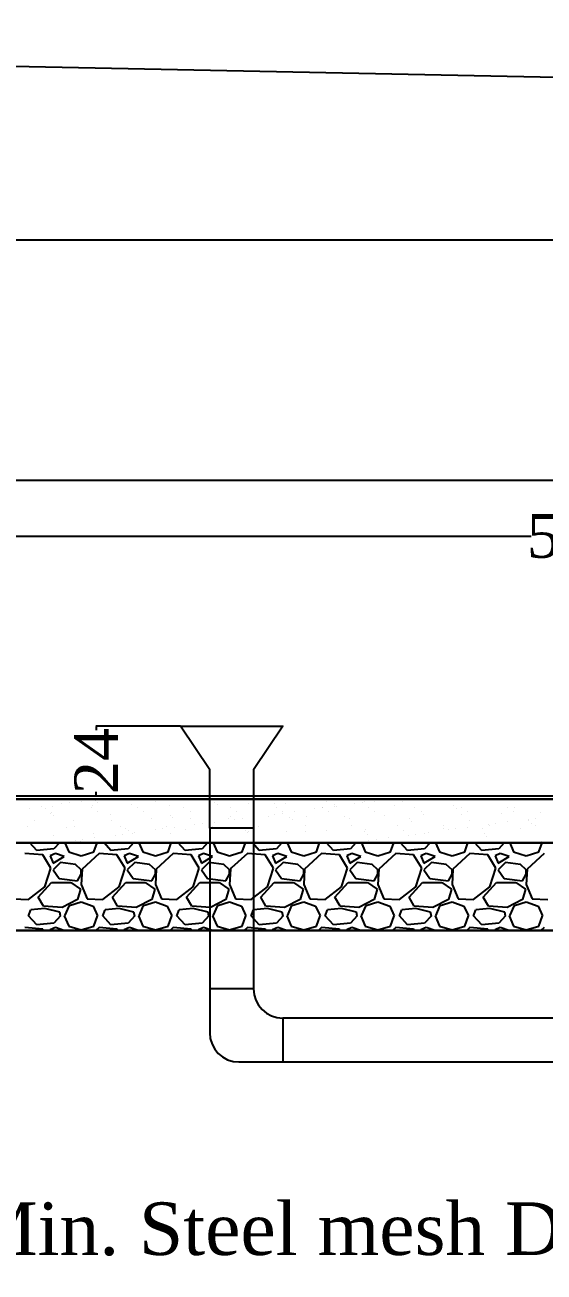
# Model space of a CAD drawing. Header units: centimetres. Extents: x 19229 to 51025, y 9487 to 24710.
# Drawn here: x 22767.9 to 22945.7, y 9663.2 to 10090.1 of the extents above; entities that cross this region are included whole.
import ezdxf

# ---------------------------------------------------------------- set-up
doc = ezdxf.new("R2010")
doc.units = ezdxf.units.CM
doc.layers.get('0').update_dxf_attribs({"linetype": 'CONTINUOUS'})
doc.layers.get('DEFPOINTS').update_dxf_attribs({"linetype": 'CONTINUOUS'})
doc.styles.add('style2', font='times.ttf', dxfattribs={"height": 15})
doc.styles.add('style3', font='times.ttf', dxfattribs={"height": 25})
doc.dimstyles.get("Standard").update_dxf_attribs({"dimtxt": 15, "dimasz": 0.18, "dimexe": 0.18, "dimexo": 0.0625, "dimgap": 0.09, "dimtad": 0, "dimdec": 0, "dimzin": 0, "dimdsep": 46, "dimtxsty": 'style2', "dimcen": 0.09, "dimadec": 0, "dimazin": 0, "dimtfac": 1, "dimtdec": 0, "dimtofl": 0, "dimtmove": 0, "dimatfit": 3, "dimfxl": 1, "dimtolj": 1, "dimtzin": 0, "dimarcsym": 0})
pattern_1 = [(37.5, (206.59, 209.377), (-1.60003, 48.941324), [0, -38.608, 0, -43.18, 0, -41.275]), (7.5, (206.59, 209.377), (44.95233, 71.68251), [0, -20.828, 0, -34.798, 0, -13.335]), (327.5, (175.35, 209.377), (79.09924, 0.14372), [0, -12.7, 0, -45.72, 0, -59.69]), (317.5, (175.35, 209.38), (76.35565, 22.29293), [0, -6.35, 0, -29.972, 0, -34.29])]

# ---------------------------------------------------------------- blocks, each defined once
blk = doc.blocks.new('*D14')
at = {"color": 0, "lineweight": -2, "transparency": 16777216}
for p, q in [((22821.11, 9850.13), (22792.13, 9850.13)), ((22792.31, 9849.95), (22792.31, 9848.67)), ((22792.31, 9826.31), (22792.31, 9827.58)), ((22821.11, 9826.13), (22792.13, 9826.13))]:
    blk.add_line(p, q, dxfattribs=at)
at = {"color": 0, "transparency": 16777216}
for points in [[(22792.28, 9849.95), (22792.34, 9849.95), (22792.31, 9850.13)], [(22792.28, 9826.31), (22792.34, 9826.31), (22792.31, 9826.13)]]:
    blk.add_solid(points, dxfattribs=at)
at = {"layer": 'DEFPOINTS', "color": 0, "transparency": 16777216}
for p in [(22821.17, 9850.13), (22792.31, 9826.13), (22821.17, 9826.13)]:
    blk.add_point(p, dxfattribs=at)
at = {"color": 0, "transparency": 16777216, "insert": (22792.31, 9838.13), "char_height": 15, "attachment_point": 5, "rotation": 90, "style": 'style2'}
blk.add_mtext('\\A1;24', dxfattribs=at)
blk = doc.blocks.new('*D21')
at = {"color": 0, "lineweight": -2, "ltscale": 20, "transparency": 16777216}
for p, q in [((22669.45, 9915.06), (22669.45, 9914.95)), ((22669.63, 9915.13), (22941.32, 9915.13)), ((23243.89, 9915.13), (22972.2, 9915.13)), ((23244.07, 9915.19), (23244.07, 9915.31))]:
    blk.add_line(p, q, dxfattribs=at)
at = {"color": 0, "ltscale": 20, "transparency": 16777216}
for points in [[(22669.63, 9915.16), (22669.63, 9915.1), (22669.45, 9915.13)], [(23243.89, 9915.16), (23243.89, 9915.1), (23244.07, 9915.13)]]:
    blk.add_solid(points, dxfattribs=at)
at = {"layer": 'DEFPOINTS', "color": 0, "ltscale": 20, "transparency": 16777216}
for p in [(22669.45, 9915.13), (23244.07, 9915.13), (23244.07, 9915.13)]:
    blk.add_point(p, dxfattribs=at)
at = {"color": 0, "ltscale": 20, "transparency": 16777216, "insert": (22956.76, 9915.13), "char_height": 15, "attachment_point": 5, "style": 'style2'}
blk.add_mtext('\\A1;575', dxfattribs=at)
blk = doc.blocks.new('*D22')
at = {"color": 0, "lineweight": -2, "ltscale": 20, "transparency": 16777216}
for p, q in [((20884.07, 10041.3), (20884.07, 9933.95)), ((23244.07, 10041.3), (23244.07, 9933.95)), ((20884.25, 9934.13), (22094.79, 9934.13)), ((23243.89, 9934.13), (22138, 9934.13))]:
    blk.add_line(p, q, dxfattribs=at)
at = {"color": 0, "ltscale": 20, "transparency": 16777216}
for points in [[(20884.25, 9934.16), (20884.25, 9934.1), (20884.07, 9934.13)], [(23243.89, 9934.16), (23243.89, 9934.1), (23244.07, 9934.13)]]:
    blk.add_solid(points, dxfattribs=at)
at = {"layer": 'DEFPOINTS', "color": 0, "ltscale": 20, "transparency": 16777216}
for p in [(20884.07, 10041.36), (23244.07, 10041.36), (23244.07, 9934.13)]:
    blk.add_point(p, dxfattribs=at)
at = {"color": 0, "ltscale": 20, "transparency": 16777216, "insert": (22116.39, 9934.13), "char_height": 15, "attachment_point": 5, "style": 'style2'}
blk.add_mtext('\\A1;2360', dxfattribs=at)

msp = doc.modelspace()

# ---------------------------------------------------------------- hatches: boundary and pattern name
h = msp.add_hatch()
h.set_pattern_fill('AR-SAND')
h.set_pattern_definition(pattern_1)
h.paths.add_polyline_path([(23245.07, 9825.13), (22846.17, 9825.13), (22846.17, 9815.13), (22846.17, 9810.13), (23245.07, 9810.13)])
h = msp.add_hatch()
h.set_pattern_fill('AR-SAND')
h.set_pattern_definition(pattern_1)
h.paths.add_polyline_path([(23245.07, 9825.13), (22846.17, 9825.13), (22846.17, 9815.13), (22846.17, 9810.13), (23245.07, 9810.13)])

# ---------------------------------------------------------------- linework, layer by layer
at = {"color": 7, "ltscale": 20}
msp.add_line((22068.45, 10090.13), (23254.33, 10066.13), dxfattribs=at)
at = {"color": 7}
for p, q in [((20883.07, 10016.51), (23245.07, 10016.51)), ((23243.57, 9826.13), (22445.07, 9826.13)), ((23245.07, 9825.13), (22445.07, 9825.13)), ((23245.07, 9825.13), (22445.07, 9825.13)), ((22445.07, 9825.13), (23245.07, 9825.13)), ((22771.57, 9824.84), (22771.57, 9824.84)), ((22780.41, 9823.48), (22780.41, 9823.48)), ((22783.05, 9823.83), (22783.05, 9823.83)), ((22787.18, 9824.37), (22787.18, 9824.37)), ((22791.9, 9824.66), (22791.9, 9824.66)), ((22792.83, 9823.81), (22792.83, 9823.81)), ((22812.52, 9824.21), (22812.52, 9824.21)), ((22830.99, 9823.59), (22830.99, 9823.59)), ((22832.85, 9824.04), (22832.85, 9824.04)), ((22844.29, 9823.75), (22844.29, 9823.75)), ((22853.48, 9823.59), (22853.48, 9823.59)), ((22857.28, 9823.69), (22857.28, 9823.69)), ((22871, 9824.19), (22871, 9824.19)), ((22873.81, 9823.42), (22873.81, 9823.42)), ((22880.81, 9823.55), (22880.81, 9823.55)), ((22883.46, 9823.9), (22883.46, 9823.9)), ((22884.3, 9824.36), (22884.3, 9824.36)), ((22887.59, 9824.44), (22887.59, 9824.44)), ((22897.3, 9824.29), (22897.3, 9824.29)), ((22911.02, 9824.79), (22911.02, 9824.79)), ((22924.31, 9824.96), (22924.31, 9824.96)), ((22937.31, 9824.9), (22937.31, 9824.9)), ((22769.38, 9822.03), (22769.38, 9822.03)), ((22773.51, 9822.57), (22773.51, 9822.57)), ((22774.87, 9822.07), (22774.87, 9822.07)), ((22776.63, 9820.2), (22776.63, 9820.2)), ((22777.01, 9820.7), (22777.01, 9820.7)), ((22777.26, 9822.49), (22777.26, 9822.49)), ((22777.56, 9819.35), (22777.56, 9819.35)), ((22790.69, 9822.1), (22790.69, 9822.1)), ((22790.98, 9822.98), (22790.98, 9822.98)), ((22792.83, 9820.73), (22792.83, 9820.73)), ((22797.25, 9819.76), (22797.25, 9819.76)), ((22804.27, 9823.15), (22804.27, 9823.15)), ((22806.51, 9822.12), (22806.51, 9822.12)), ((22808.65, 9820.76), (22808.65, 9820.76)), ((22817.27, 9823.09), (22817.27, 9823.09)), ((22817.58, 9819.58), (22817.58, 9819.58)), ((22822.33, 9822.15), (22822.33, 9822.15)), ((22824.47, 9820.79), (22824.47, 9820.79)), ((22833.79, 9823.18), (22833.79, 9823.18)), ((22838.15, 9822.18), (22838.15, 9822.18)), ((22838.21, 9819.13), (22838.21, 9819.13)), ((22840.29, 9820.82), (22840.29, 9820.82)), ((22846.56, 9819.04), (22846.56, 9819.04)), ((22851.16, 9818.99), (22851.16, 9818.99)), ((22853.46, 9819.95), (22853.46, 9819.95)), ((22853.97, 9822.21), (22853.97, 9822.21)), ((22856.11, 9820.85), (22856.11, 9820.85)), ((22856.11, 9820.3), (22856.11, 9820.3)), ((22860.24, 9820.84), (22860.24, 9820.84)), ((22864.45, 9819.16), (22864.45, 9819.16)), ((22867.14, 9821.75), (22867.14, 9821.75)), ((22869.78, 9822.1), (22869.78, 9822.1)), ((22869.79, 9822.24), (22869.79, 9822.24)), ((22871.93, 9820.87), (22871.93, 9820.87)), ((22873.91, 9822.64), (22873.91, 9822.64)), ((22874.74, 9822.56), (22874.74, 9822.56)), ((22877.45, 9819.1), (22877.45, 9819.1)), ((22885.61, 9822.27), (22885.61, 9822.27)), ((22887.75, 9820.9), (22887.75, 9820.9)), ((22891.17, 9819.59), (22891.17, 9819.59)), ((22894.43, 9822.97), (22894.43, 9822.97)), ((22901.43, 9822.3), (22901.43, 9822.3)), ((22903.57, 9820.93), (22903.57, 9820.93)), ((22904.47, 9819.76), (22904.47, 9819.76)), ((22914.76, 9822.79), (22914.76, 9822.79)), ((22915.7, 9821.93), (22915.7, 9821.93)), ((22917.25, 9822.33), (22917.25, 9822.33)), ((22917.46, 9819.7), (22917.46, 9819.7)), ((22919.39, 9820.96), (22919.39, 9820.96)), ((22931.18, 9820.2), (22931.18, 9820.2)), ((22933.07, 9822.35), (22933.07, 9822.35)), ((22935.21, 9820.99), (22935.21, 9820.99)), ((22935.39, 9822.34), (22935.39, 9822.34)), ((22944.48, 9820.36), (22944.48, 9820.36)), ((22768.9, 9815.76), (22768.9, 9815.76)), ((22771.13, 9817.79), (22771.13, 9817.79)), ((22781.98, 9815.3), (22781.98, 9815.3)), ((22784.43, 9817.96), (22784.43, 9817.96)), ((22784.72, 9815.79), (22784.72, 9815.79)), ((22797.42, 9817.9), (22797.42, 9817.9)), ((22800.54, 9815.82), (22800.54, 9815.82)), ((22802.31, 9815.12), (22802.31, 9815.12)), ((22811.14, 9818.39), (22811.14, 9818.39)), ((22815.08, 9814.9), (22815.08, 9814.9)), ((22816.36, 9815.85), (22816.36, 9815.85)), ((22818.52, 9818.72), (22818.52, 9818.72)), ((22819.21, 9815.44), (22819.21, 9815.44)), ((22824.44, 9818.56), (22824.44, 9818.56)), ((22826.11, 9816.35), (22826.11, 9816.35)), ((22828.76, 9816.7), (22828.76, 9816.7)), ((22831.17, 9815.13), (22831.17, 9745.13)), ((22832.18, 9815.88), (22832.18, 9815.88)), ((22832.89, 9817.24), (22832.89, 9817.24)), ((22837.44, 9818.5), (22837.44, 9818.5)), ((22839.79, 9818.15), (22839.79, 9818.15)), ((22842.43, 9818.5), (22842.43, 9818.5)), ((22846.17, 9815.13), (22846.17, 9760.13)), ((22848, 9815.9), (22848, 9815.9)), ((22858.53, 9818.96), (22858.53, 9818.96)), ((22859.47, 9818.1), (22859.47, 9818.1)), ((22863.82, 9815.93), (22863.82, 9815.93)), ((22879.16, 9818.51), (22879.16, 9818.51)), ((22879.64, 9815.96), (22879.64, 9815.96)), ((22895.46, 9815.99), (22895.46, 9815.99)), ((22899.49, 9818.33), (22899.49, 9818.33)), ((22900.42, 9817.48), (22900.42, 9817.48)), ((22911.28, 9816.02), (22911.28, 9816.02)), ((22911.34, 9815), (22911.34, 9815)), ((22915.49, 9814.96), (22915.49, 9814.96)), ((22919.62, 9815.5), (22919.62, 9815.5)), ((22920.12, 9817.88), (22920.12, 9817.88)), ((22924.63, 9815.17), (22924.63, 9815.17)), ((22926.52, 9816.41), (22926.52, 9816.41)), ((22927.1, 9816.05), (22927.1, 9816.05)), ((22929.16, 9816.76), (22929.16, 9816.76)), ((22933.29, 9817.3), (22933.29, 9817.3)), ((22937.63, 9815.11), (22937.63, 9815.11)), ((22940.19, 9818.21), (22940.19, 9818.21)), ((22940.44, 9817.71), (22940.44, 9817.71)), ((22941.38, 9816.85), (22941.38, 9816.85)), ((22942.84, 9818.56), (22942.84, 9818.56)), ((22942.92, 9816.08), (22942.92, 9816.08)), ((22777.58, 9812.7), (22777.58, 9812.7)), ((22785.09, 9810.95), (22785.09, 9810.95)), ((22787.04, 9810.66), (22787.04, 9810.66)), ((22787.74, 9811.29), (22787.74, 9811.29)), ((22791.3, 9813.2), (22791.3, 9813.2)), ((22791.87, 9811.84), (22791.87, 9811.84)), ((22798.77, 9812.75), (22798.77, 9812.75)), ((22801.41, 9813.1), (22801.41, 9813.1)), ((22803.24, 9814.26), (22803.24, 9814.26)), ((22804.59, 9813.36), (22804.59, 9813.36)), ((22805.54, 9813.64), (22805.54, 9813.64)), ((22812.44, 9814.55), (22812.44, 9814.55)), ((22817.59, 9813.3), (22817.59, 9813.3)), ((22822.94, 9814.67), (22822.94, 9814.67)), ((22831.31, 9813.8), (22831.31, 9813.8)), ((22843.26, 9814.5), (22843.26, 9814.5)), ((22844.2, 9813.64), (22844.2, 9813.64)), ((22844.61, 9813.97), (22844.61, 9813.97)), ((22857.6, 9813.9), (22857.6, 9813.9)), ((22863.89, 9814.05), (22863.89, 9814.05)), ((22871.32, 9814.4), (22871.32, 9814.4)), ((22884.22, 9813.87), (22884.22, 9813.87)), ((22884.62, 9814.57), (22884.62, 9814.57)), ((22885.15, 9813.02), (22885.15, 9813.02)), ((22885.5, 9811.01), (22885.5, 9811.01)), ((22888.14, 9811.36), (22888.14, 9811.36)), ((22892.27, 9811.9), (22892.27, 9811.9)), ((22897.62, 9814.51), (22897.62, 9814.51)), ((22899.17, 9812.81), (22899.17, 9812.81)), ((22901.81, 9813.16), (22901.81, 9813.16)), ((22904.84, 9813.43), (22904.84, 9813.43)), ((22905.94, 9813.7), (22905.94, 9813.7)), ((22912.84, 9814.61), (22912.84, 9814.61)), ((22925.17, 9813.25), (22925.17, 9813.25)), ((22926.11, 9812.39), (22926.11, 9812.39)), ((22944.8, 9810.58), (22944.8, 9810.58)), ((23270.07, 9810.13), (22445.07, 9810.13)), ((23245.07, 9810.13), (22445.07, 9810.13)), ((22445.07, 9810.13), (23245.07, 9810.13)), ((22773.98, 9806), (22767.89, 9806.51)), ((22771.95, 9807.53), (22769.57, 9810.13)), ((22777.79, 9808.04), (22771.95, 9807.53)), ((22778.3, 9806.51), (22776.52, 9805.75)), ((22779.67, 9810.13), (22777.79, 9808.04)), ((22781.35, 9805.5), (22778.3, 9806.51)), ((22781.54, 9810.13), (22782.87, 9807.02)), ((22782.87, 9807.02), (22787.19, 9805.75)), ((22787.19, 9805.75), (22791.51, 9807.02)), ((22793.29, 9806.51), (22787.44, 9801.18)), ((22791.51, 9807.02), (22792.62, 9810.13)), ((22799.38, 9806), (22793.29, 9806.51)), ((22797.35, 9807.53), (22794.97, 9810.13)), ((22803.19, 9808.04), (22797.35, 9807.53)), ((22803.7, 9806.51), (22801.92, 9805.75)), ((22805.07, 9810.13), (22803.19, 9808.04)), ((22806.75, 9805.5), (22803.7, 9806.51)), ((22806.94, 9810.13), (22808.27, 9807.02)), ((22807.66, 9810.21), (22807.66, 9810.21)), ((22808.27, 9807.02), (22812.59, 9805.75)), ((22812.59, 9805.75), (22816.91, 9807.02)), ((22818.69, 9806.51), (22812.84, 9801.18)), ((22816.91, 9807.02), (22818.02, 9810.13)), ((22824.78, 9806), (22818.69, 9806.51)), ((22822.75, 9807.53), (22820.37, 9810.13)), ((22828.59, 9808.04), (22822.75, 9807.53)), ((22829.1, 9806.51), (22827.32, 9805.75)), ((22830.47, 9810.13), (22828.59, 9808.04)), ((22832.15, 9805.5), (22829.1, 9806.51)), ((22832.34, 9810.13), (22833.67, 9807.02)), ((22833.67, 9807.02), (22837.99, 9805.75)), ((22838.67, 9805.95), (22842.31, 9807.02)), ((22844.09, 9806.51), (22838.67, 9801.57)), ((22842.31, 9807.02), (22843.42, 9810.13)), ((22850.18, 9806), (22844.09, 9806.51)), ((22848.15, 9807.53), (22845.77, 9810.13)), ((22853.99, 9808.04), (22848.15, 9807.53)), ((22854.5, 9806.51), (22852.72, 9805.75)), ((22855.87, 9810.13), (22853.99, 9808.04)), ((22857.55, 9805.5), (22854.5, 9806.51)), ((22857.74, 9810.13), (22859.07, 9807.02)), ((22859.07, 9807.02), (22863.39, 9805.75)), ((22863.39, 9805.75), (22867.71, 9807.02)), ((22869.49, 9806.51), (22863.64, 9801.18)), ((22867.71, 9807.02), (22868.82, 9810.13)), ((22875.58, 9806), (22869.49, 9806.51)), ((22873.55, 9807.53), (22871.17, 9810.13)), ((22879.39, 9808.04), (22873.55, 9807.53)), ((22879.9, 9806.51), (22878.12, 9805.75)), ((22881.27, 9810.13), (22879.39, 9808.04)), ((22882.95, 9805.5), (22879.9, 9806.51)), ((22883.14, 9810.13), (22884.47, 9807.02)), ((22884.47, 9807.02), (22888.79, 9805.75)), ((22888.79, 9805.75), (22893.11, 9807.02)), ((22894.89, 9806.51), (22889.04, 9801.18)), ((22893.11, 9807.02), (22894.22, 9810.13)), ((22900.98, 9806), (22894.89, 9806.51)), ((22898.95, 9807.53), (22896.57, 9810.13)), ((22904.79, 9808.04), (22898.95, 9807.53)), ((22905.3, 9806.51), (22903.52, 9805.75)), ((22906.67, 9810.13), (22904.79, 9808.04)), ((22908.35, 9805.5), (22905.3, 9806.51)), ((22908.54, 9810.13), (22909.87, 9807.02)), ((22909.87, 9807.02), (22914.19, 9805.75)), ((22914.19, 9805.75), (22918.51, 9807.02)), ((22920.29, 9806.51), (22914.44, 9801.18)), ((22918.51, 9807.02), (22919.62, 9810.13)), ((22926.38, 9806), (22920.29, 9806.51)), ((22924.35, 9807.53), (22921.97, 9810.13)), ((22930.19, 9808.04), (22924.35, 9807.53)), ((22930.7, 9806.51), (22928.92, 9805.75)), ((22932.07, 9810.13), (22930.19, 9808.04)), ((22933.75, 9805.5), (22930.7, 9806.51)), ((22931.5, 9810.41), (22931.5, 9810.41)), ((22933.94, 9810.13), (22935.27, 9807.02)), ((22935.27, 9807.02), (22939.59, 9805.75)), ((22939.59, 9805.75), (22943.91, 9807.02)), ((22945.69, 9806.51), (22939.84, 9801.18)), ((22943.91, 9807.02), (22945.02, 9810.13)), ((22776.78, 9801.43), (22773.98, 9806)), ((22776.52, 9805.75), (22777.54, 9803.21)), ((22777.54, 9803.21), (22781.35, 9805.5)), ((22780.08, 9803.46), (22777.54, 9800.92)), ((22785.16, 9802.7), (22780.08, 9803.46)), ((22787.19, 9800.92), (22785.16, 9802.7)), ((22802.18, 9801.43), (22799.38, 9806)), ((22801.92, 9805.75), (22802.94, 9803.21)), ((22802.94, 9803.21), (22806.75, 9805.5)), ((22805.48, 9803.46), (22802.94, 9800.92)), ((22810.56, 9802.7), (22805.48, 9803.46)), ((22812.59, 9800.92), (22810.56, 9802.7)), ((22827.58, 9801.43), (22824.78, 9806)), ((22827.32, 9805.75), (22828.34, 9803.21)), ((22828.34, 9803.21), (22832.15, 9805.5)), ((22830.88, 9803.46), (22828.34, 9800.92)), ((22835.96, 9802.7), (22830.88, 9803.46)), ((22837.99, 9800.92), (22835.96, 9802.7)), ((22837.99, 9805.75), (22838.67, 9805.95)), ((22852.98, 9801.43), (22850.18, 9806)), ((22852.72, 9805.75), (22853.74, 9803.21)), ((22853.74, 9803.21), (22857.55, 9805.5)), ((22856.28, 9803.46), (22853.74, 9800.92)), ((22861.36, 9802.7), (22856.28, 9803.46)), ((22863.39, 9800.92), (22861.36, 9802.7)), ((22878.38, 9801.43), (22875.58, 9806)), ((22878.12, 9805.75), (22879.14, 9803.21)), ((22879.14, 9803.21), (22882.95, 9805.5)), ((22881.68, 9803.46), (22879.14, 9800.92)), ((22886.76, 9802.7), (22881.68, 9803.46)), ((22888.79, 9800.92), (22886.76, 9802.7)), ((22903.78, 9801.43), (22900.98, 9806)), ((22903.52, 9805.75), (22904.54, 9803.21)), ((22904.54, 9803.21), (22908.35, 9805.5)), ((22907.08, 9803.46), (22904.54, 9800.92)), ((22912.16, 9802.7), (22907.08, 9803.46)), ((22914.19, 9800.92), (22912.16, 9802.7)), ((22929.18, 9801.43), (22926.38, 9806)), ((22928.92, 9805.75), (22929.94, 9803.21)), ((22929.94, 9803.21), (22933.75, 9805.5)), ((22932.48, 9803.46), (22929.94, 9800.92)), ((22937.56, 9802.7), (22932.48, 9803.46)), ((22939.59, 9800.92), (22937.56, 9802.7)), ((22774.74, 9795.08), (22776.78, 9801.43)), ((22777.54, 9800.92), (22779.57, 9797.88)), ((22779.57, 9797.88), (22785.92, 9797.11)), ((22785.92, 9797.11), (22787.19, 9799.4)), ((22787.44, 9801.18), (22787.19, 9795.84)), ((22787.19, 9799.4), (22787.19, 9800.92)), ((22800.14, 9795.08), (22802.18, 9801.43)), ((22802.94, 9800.92), (22804.97, 9797.88)), ((22804.97, 9797.88), (22811.32, 9797.11)), ((22811.32, 9797.11), (22812.59, 9799.4)), ((22812.84, 9801.18), (22812.59, 9795.84)), ((22812.59, 9799.4), (22812.59, 9800.92)), ((22825.54, 9795.08), (22827.58, 9801.43)), ((22828.34, 9800.92), (22830.37, 9797.88)), ((22830.37, 9797.88), (22836.72, 9797.11)), ((22836.72, 9797.11), (22837.99, 9799.4)), ((22838.24, 9801.18), (22837.99, 9795.84)), ((22837.99, 9799.4), (22837.99, 9800.92)), ((22838.67, 9801.57), (22838.24, 9801.18)), ((22850.94, 9795.08), (22852.98, 9801.43)), ((22853.74, 9800.92), (22855.77, 9797.88)), ((22855.77, 9797.88), (22862.12, 9797.11)), ((22862.12, 9797.11), (22863.39, 9799.4)), ((22863.64, 9801.18), (22863.39, 9795.84)), ((22863.39, 9799.4), (22863.39, 9800.92)), ((22876.34, 9795.08), (22878.38, 9801.43)), ((22879.14, 9800.92), (22881.17, 9797.88)), ((22881.17, 9797.88), (22887.52, 9797.11)), ((22887.52, 9797.11), (22888.79, 9799.4)), ((22889.04, 9801.18), (22888.79, 9795.84)), ((22888.79, 9799.4), (22888.79, 9800.92)), ((22901.74, 9795.08), (22903.78, 9801.43)), ((22904.54, 9800.92), (22906.57, 9797.88)), ((22906.57, 9797.88), (22912.92, 9797.11)), ((22912.92, 9797.11), (22914.19, 9799.4)), ((22914.44, 9801.18), (22914.19, 9795.84)), ((22914.19, 9799.4), (22914.19, 9800.92)), ((22927.14, 9795.08), (22929.18, 9801.43)), ((22929.94, 9800.92), (22931.97, 9797.88)), ((22931.97, 9797.88), (22938.32, 9797.11)), ((22938.32, 9797.11), (22939.59, 9799.4)), ((22939.84, 9801.18), (22939.59, 9795.84)), ((22939.59, 9799.4), (22939.59, 9800.92)), ((22769.16, 9790.76), (22774.74, 9795.08)), ((22772.46, 9791.53), (22777.03, 9796.61)), ((22777.03, 9796.61), (22783.63, 9796.61)), ((22783.63, 9796.61), (22786.94, 9794.32)), ((22786.94, 9794.32), (22785.92, 9790.76)), ((22787.19, 9795.84), (22789.22, 9791.02)), ((22794.56, 9790.76), (22800.14, 9795.08)), ((22797.86, 9791.53), (22802.43, 9796.61)), ((22802.43, 9796.61), (22809.03, 9796.61)), ((22809.03, 9796.61), (22812.34, 9794.32)), ((22812.34, 9794.32), (22811.32, 9790.76)), ((22812.59, 9795.84), (22814.62, 9791.02)), ((22819.96, 9790.76), (22825.54, 9795.08)), ((22823.26, 9791.53), (22827.83, 9796.61)), ((22827.83, 9796.61), (22834.43, 9796.61)), ((22834.43, 9796.61), (22837.74, 9794.32)), ((22837.74, 9794.32), (22836.72, 9790.76)), ((22837.99, 9795.84), (22838.67, 9794.23)), ((22838.67, 9794.23), (22840.02, 9791.02)), ((22845.36, 9790.76), (22850.94, 9795.08)), ((22848.66, 9791.53), (22853.23, 9796.61)), ((22853.23, 9796.61), (22859.83, 9796.61)), ((22859.83, 9796.61), (22863.14, 9794.32)), ((22863.14, 9794.32), (22862.12, 9790.76)), ((22863.39, 9795.84), (22865.42, 9791.02)), ((22870.76, 9790.76), (22876.34, 9795.08)), ((22874.06, 9791.53), (22878.63, 9796.61)), ((22878.63, 9796.61), (22885.23, 9796.61)), ((22885.23, 9796.61), (22888.54, 9794.32)), ((22888.54, 9794.32), (22887.52, 9790.76)), ((22888.79, 9795.84), (22890.82, 9791.02)), ((22896.16, 9790.76), (22901.74, 9795.08)), ((22899.46, 9791.53), (22904.03, 9796.61)), ((22904.03, 9796.61), (22910.63, 9796.61)), ((22910.63, 9796.61), (22913.94, 9794.32)), ((22913.94, 9794.32), (22912.92, 9790.76)), ((22914.19, 9795.84), (22916.22, 9791.02)), ((22921.56, 9790.76), (22927.14, 9795.08)), ((22924.86, 9791.53), (22929.43, 9796.61)), ((22929.43, 9796.61), (22936.03, 9796.61)), ((22936.03, 9796.61), (22939.34, 9794.32)), ((22939.34, 9794.32), (22938.32, 9790.76)), ((22939.59, 9795.84), (22941.62, 9791.02)), ((22763.82, 9791.02), (22769.16, 9790.76)), ((22774.24, 9788.48), (22772.46, 9791.53)), ((22785.92, 9790.76), (22780.59, 9787.97)), ((22783.13, 9788.73), (22787.19, 9790)), ((22787.19, 9790), (22791.25, 9788.48)), ((22789.22, 9791.02), (22794.56, 9790.76)), ((22799.64, 9788.48), (22797.86, 9791.53)), ((22811.32, 9790.76), (22805.99, 9787.97)), ((22808.53, 9788.73), (22812.59, 9790)), ((22812.59, 9790), (22816.65, 9788.48)), ((22814.62, 9791.02), (22819.96, 9790.76)), ((22825.04, 9788.48), (22823.26, 9791.53)), ((22836.72, 9790.76), (22831.39, 9787.97)), ((22833.93, 9788.73), (22837.99, 9790)), ((22837.99, 9790), (22838.67, 9789.75)), ((22838.67, 9789.75), (22842.05, 9788.48)), ((22840.02, 9791.02), (22845.36, 9790.76)), ((22850.44, 9788.48), (22848.66, 9791.53)), ((22862.12, 9790.76), (22856.79, 9787.97)), ((22859.33, 9788.73), (22863.39, 9790)), ((22863.39, 9790), (22867.45, 9788.48)), ((22865.42, 9791.02), (22870.76, 9790.76)), ((22875.84, 9788.48), (22874.06, 9791.53)), ((22887.52, 9790.76), (22882.19, 9787.97)), ((22884.73, 9788.73), (22888.79, 9790)), ((22888.79, 9790), (22892.85, 9788.48)), ((22890.82, 9791.02), (22896.16, 9790.76)), ((22901.24, 9788.48), (22899.46, 9791.53)), ((22912.92, 9790.76), (22907.59, 9787.97)), ((22910.13, 9788.73), (22914.19, 9790)), ((22914.19, 9790), (22918.25, 9788.48)), ((22916.22, 9791.02), (22921.56, 9790.76)), ((22926.64, 9788.48), (22924.86, 9791.53)), ((22938.32, 9790.76), (22932.99, 9787.97)), ((22935.53, 9788.73), (22939.59, 9790)), ((22939.59, 9790), (22943.65, 9788.48)), ((22941.62, 9791.02), (22946.96, 9790.76)), ((22769.16, 9785.18), (22769.92, 9787.21)), ((22771.95, 9782.13), (22769.16, 9785.18)), ((22774.74, 9787.72), (22769.92, 9787.21)), ((22780.59, 9787.97), (22774.24, 9788.48)), ((22779.82, 9786.45), (22774.74, 9787.72)), ((22780.08, 9785.18), (22777.79, 9782.64)), ((22780.08, 9785.18), (22779.82, 9786.45)), ((22781.35, 9785.18), (22782.87, 9781.62)), ((22781.6, 9785.18), (22783.13, 9788.73)), ((22791.25, 9788.48), (22792.78, 9785.18)), ((22791.51, 9781.62), (22792.78, 9785.18)), ((22794.56, 9785.18), (22795.32, 9787.21)), ((22797.35, 9782.13), (22794.56, 9785.18)), ((22800.14, 9787.72), (22795.32, 9787.21)), ((22805.99, 9787.97), (22799.64, 9788.48)), ((22805.22, 9786.45), (22800.14, 9787.72)), ((22805.48, 9785.18), (22803.19, 9782.64)), ((22805.48, 9785.18), (22805.22, 9786.45)), ((22806.75, 9785.18), (22808.27, 9781.62)), ((22807, 9785.18), (22808.53, 9788.73)), ((22816.65, 9788.48), (22818.18, 9785.18)), ((22816.91, 9781.62), (22818.18, 9785.18)), ((22819.96, 9785.18), (22820.72, 9787.21)), ((22822.75, 9782.13), (22819.96, 9785.18)), ((22825.54, 9787.72), (22820.72, 9787.21)), ((22831.39, 9787.97), (22825.04, 9788.48)), ((22830.62, 9786.45), (22825.54, 9787.72)), ((22830.88, 9785.18), (22828.59, 9782.64)), ((22830.88, 9785.18), (22830.62, 9786.45)), ((22832.15, 9785.18), (22833.67, 9781.62)), ((22832.4, 9785.18), (22833.93, 9788.73)), ((22842.05, 9788.48), (22843.58, 9785.18)), ((22842.31, 9781.62), (22843.58, 9785.18)), ((22845.36, 9785.18), (22846.12, 9787.21)), ((22848.15, 9782.13), (22845.36, 9785.18)), ((22850.94, 9787.72), (22846.12, 9787.21)), ((22856.79, 9787.97), (22850.44, 9788.48)), ((22856.02, 9786.45), (22850.94, 9787.72)), ((22856.28, 9785.18), (22853.99, 9782.64)), ((22856.28, 9785.18), (22856.02, 9786.45)), ((22857.55, 9785.18), (22859.07, 9781.62)), ((22857.8, 9785.18), (22859.33, 9788.73)), ((22867.45, 9788.48), (22868.98, 9785.18)), ((22867.71, 9781.62), (22868.98, 9785.18)), ((22870.76, 9785.18), (22871.52, 9787.21)), ((22873.55, 9782.13), (22870.76, 9785.18)), ((22876.34, 9787.72), (22871.52, 9787.21)), ((22882.19, 9787.97), (22875.84, 9788.48)), ((22881.42, 9786.45), (22876.34, 9787.72)), ((22881.68, 9785.18), (22879.39, 9782.64)), ((22881.68, 9785.18), (22881.42, 9786.45)), ((22882.95, 9785.18), (22884.47, 9781.62)), ((22883.2, 9785.18), (22884.73, 9788.73)), ((22892.85, 9788.48), (22894.38, 9785.18)), ((22893.11, 9781.62), (22894.38, 9785.18)), ((22896.16, 9785.18), (22896.92, 9787.21)), ((22898.95, 9782.13), (22896.16, 9785.18)), ((22901.74, 9787.72), (22896.92, 9787.21)), ((22907.59, 9787.97), (22901.24, 9788.48)), ((22906.82, 9786.45), (22901.74, 9787.72)), ((22907.08, 9785.18), (22904.79, 9782.64)), ((22907.08, 9785.18), (22906.82, 9786.45)), ((22908.35, 9785.18), (22909.87, 9781.62)), ((22908.6, 9785.18), (22910.13, 9788.73)), ((22918.25, 9788.48), (22919.78, 9785.18)), ((22918.51, 9781.62), (22919.78, 9785.18)), ((22921.56, 9785.18), (22922.32, 9787.21)), ((22924.35, 9782.13), (22921.56, 9785.18)), ((22927.14, 9787.72), (22922.32, 9787.21)), ((22932.99, 9787.97), (22926.64, 9788.48)), ((22932.22, 9786.45), (22927.14, 9787.72)), ((22932.48, 9785.18), (22930.19, 9782.64)), ((22932.48, 9785.18), (22932.22, 9786.45)), ((22933.75, 9785.18), (22935.27, 9781.62)), ((22934, 9785.18), (22935.53, 9788.73)), ((22943.65, 9788.48), (22945.18, 9785.18)), ((22943.91, 9781.62), (22945.18, 9785.18)), ((22773.98, 9780.6), (22767.89, 9781.11)), ((22777.79, 9782.64), (22771.95, 9782.13)), ((22774.27, 9780.13), (22773.98, 9780.6)), ((22778.3, 9781.11), (22776.52, 9780.35)), ((22781.26, 9780.13), (22778.3, 9781.11)), ((22782.87, 9781.62), (22787.19, 9780.35)), ((22787.19, 9780.35), (22791.51, 9781.62)), ((22793.29, 9781.11), (22792.21, 9780.13)), ((22799.38, 9780.6), (22793.29, 9781.11)), ((22803.19, 9782.64), (22797.35, 9782.13)), ((22799.67, 9780.13), (22799.38, 9780.6)), ((22803.7, 9781.11), (22801.92, 9780.35)), ((22806.66, 9780.13), (22803.7, 9781.11)), ((22808.27, 9781.62), (22812.59, 9780.35)), ((22812.59, 9780.35), (22816.91, 9781.62)), ((22818.69, 9781.11), (22817.61, 9780.13)), ((22824.78, 9780.6), (22818.69, 9781.11)), ((22828.59, 9782.64), (22822.75, 9782.13)), ((22825.07, 9780.13), (22824.78, 9780.6)), ((22829.1, 9781.11), (22827.32, 9780.35)), ((22832.06, 9780.13), (22829.1, 9781.11)), ((22833.67, 9781.62), (22837.99, 9780.35)), ((22838.67, 9780.55), (22842.31, 9781.62)), ((22844.09, 9781.11), (22843.01, 9780.13)), ((22850.18, 9780.6), (22844.09, 9781.11)), ((22853.99, 9782.64), (22848.15, 9782.13)), ((22850.47, 9780.13), (22850.18, 9780.6)), ((22854.5, 9781.11), (22852.72, 9780.35)), ((22857.46, 9780.13), (22854.5, 9781.11)), ((22859.07, 9781.62), (22863.39, 9780.35)), ((22863.39, 9780.35), (22867.71, 9781.62)), ((22869.49, 9781.11), (22868.41, 9780.13)), ((22875.58, 9780.6), (22869.49, 9781.11)), ((22879.39, 9782.64), (22873.55, 9782.13)), ((22875.87, 9780.13), (22875.58, 9780.6)), ((22879.9, 9781.11), (22878.12, 9780.35)), ((22882.86, 9780.13), (22879.9, 9781.11)), ((22884.47, 9781.62), (22888.79, 9780.35)), ((22888.79, 9780.35), (22893.11, 9781.62)), ((22894.89, 9781.11), (22893.81, 9780.13)), ((22900.98, 9780.6), (22894.89, 9781.11)), ((22904.79, 9782.64), (22898.95, 9782.13)), ((22901.27, 9780.13), (22900.98, 9780.6)), ((22905.3, 9781.11), (22903.52, 9780.35)), ((22908.26, 9780.13), (22905.3, 9781.11)), ((22909.87, 9781.62), (22914.19, 9780.35)), ((22914.19, 9780.35), (22918.51, 9781.62)), ((22920.29, 9781.11), (22919.21, 9780.13)), ((22926.38, 9780.6), (22920.29, 9781.11)), ((22930.19, 9782.64), (22924.35, 9782.13)), ((22926.67, 9780.13), (22926.38, 9780.6)), ((22930.7, 9781.11), (22928.92, 9780.35)), ((22933.66, 9780.13), (22930.7, 9781.11)), ((22935.27, 9781.62), (22939.59, 9780.35)), ((22939.59, 9780.35), (22943.91, 9781.62)), ((22945.69, 9781.11), (22944.61, 9780.13)), ((23270.07, 9780.13), (22694.45, 9780.13)), ((22776.52, 9780.35), (22776.61, 9780.13)), ((22801.92, 9780.35), (22802.01, 9780.13)), ((22827.32, 9780.35), (22827.41, 9780.13)), ((22837.99, 9780.35), (22838.67, 9780.55)), ((22852.72, 9780.35), (22852.81, 9780.13)), ((22878.12, 9780.35), (22878.21, 9780.13)), ((22903.52, 9780.35), (22903.61, 9780.13)), ((22928.92, 9780.35), (22929.01, 9780.13)), ((22846.17, 9760.13), (22831.17, 9760.13)), ((23848.86, 9750.13), (22856.17, 9750.13)), ((22856.17, 9750.13), (22856.17, 9735.13)), ((22841.17, 9735.13), (23848.86, 9735.13))]:
    msp.add_line(p, q, dxfattribs=at)
msp.add_lwpolyline([(22831.17, 9815.13), (22831.17, 9835.13), (22821.17, 9850.13), (22856.17, 9850.13), (22846.17, 9835.13), (22846.17, 9815.13)], close=True, dxfattribs=at)
msp.add_lwpolyline([(22694.45, 9780.13), (23270.07, 9780.13), (23270.07, 9810.13), (22445.07, 9810.13)], dxfattribs=at)
for centre in [(22856.17, 9760.13), (22841.17, 9745.13)]:
    msp.add_arc(centre, 10, 180, 270, dxfattribs=at)

# ---------------------------------------------------------------- texts
at = {"color": 7, "style": 'style3'}
msp.add_text('Concrete Support Min. Steel mesh Diam 10 mm', height=18, dxfattribs=at).set_placement((22550.22, 9669.07))

# ---------------------------------------------------------------- dimensions: what is measured, and where the dimension line sits
at = {"color": 7, "ltscale": 20}
dim = msp.add_linear_dim(base=(23244.07, 9934.13), p1=(20884.07, 10041.36), p2=(23244.07, 10041.36), dimstyle='Standard', dxfattribs=at)
dim.commit()
dim.dimension.update_dxf_attribs({"geometry": '*D22', "text_midpoint": (22116.39, 9934.13), "dimtype": 160})
dim = msp.add_linear_dim(base=(23244.07, 9915.13), p1=(22669.45, 9915.13), p2=(23244.07, 9915.13), dimstyle='Standard', dxfattribs=at)
dim.commit()
dim.dimension.update_dxf_attribs({"geometry": '*D21', "text_midpoint": (22956.76, 9915.13)})
at = {"color": 7}
dim = msp.add_linear_dim(base=(22792.31, 9826.13), p1=(22821.17, 9850.13), p2=(22821.17, 9826.13), angle=90, dimstyle='Standard', dxfattribs=at)
dim.commit()
dim.dimension.update_dxf_attribs({"geometry": '*D14', "text_midpoint": (22792.31, 9838.13)})

doc.saveas('drawing.dxf')
